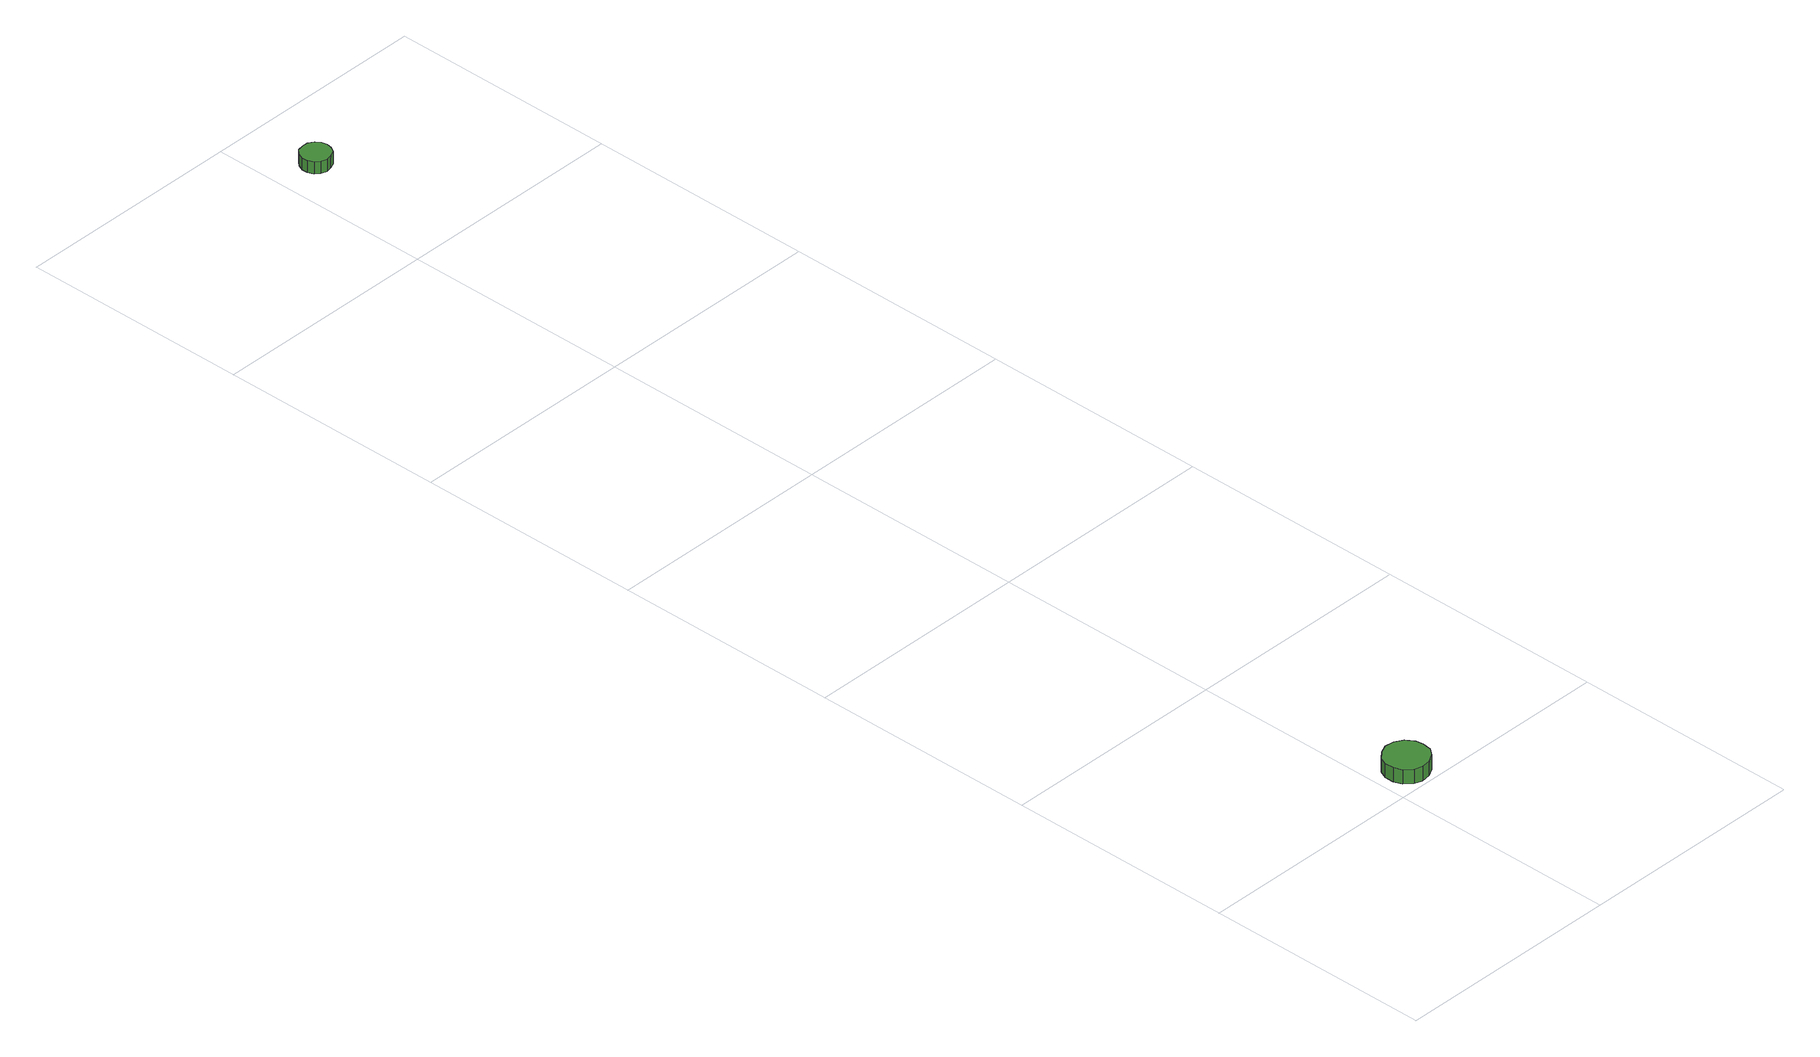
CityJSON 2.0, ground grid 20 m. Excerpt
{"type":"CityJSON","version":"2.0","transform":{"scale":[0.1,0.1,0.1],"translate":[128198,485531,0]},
"CityObjects":{
"tree1":{"type":"SolitaryVegetationObject","attributes":{"function":"something"},"geometry":[{"type":"MultiSurface","lod":"1","boundaries":[[[0,1,2,3,4,5,6,7,8,9,10,11,12,13,14]],[[15,16,17,18,19,20,21,22,23,24,25,26,27,28,29]],[[0,29,28,1]],[[1,28,27,2]],[[2,27,26,3]],[[3,26,25,4]],[[4,25,24,5]],[[5,24,23,6]],[[6,23,22,7]],[[7,22,21,8]],[[8,21,20,9]],[[9,20,19,10]],[[10,19,18,11]],[[11,18,17,12]],[[12,17,16,13]],[[13,16,15,14]],[[14,15,29,0]]]}]},
"tree2":{"type":"SolitaryVegetationObject","attributes":{"function":"something"},"geometry":[{"type":"MultiSurface","lod":"1","boundaries":[[[30,31,32,33,34,35,36,37,38,39,40,41,42,43,44]],[[45,46,47,48,49,50,51,52,53,54,55,56,57,58,59]],[[30,59,58,31]],[[31,58,57,32]],[[32,57,56,33]],[[33,56,55,34]],[[34,55,54,35]],[[35,54,53,36]],[[36,53,52,37]],[[37,52,51,38]],[[38,51,50,39]],[[39,50,49,40]],[[40,49,48,41]],[[41,48,47,42]],[[42,47,46,43]],[[43,46,45,44]],[[44,45,59,30]]]}]}
},
"vertices":[
[45,21,18],[44,28,18],[39,35,18],[32,39,18],[24,40,18],[17,37,18],[11,32,18],[8,25,18],[8,17,18],[11,10,18],[17,4,18],[24,2,18],[32,3,18],[39,7,18],[44,13,18],[44,13,5],[39,7,5],[32,3,5],[24,2,5],[17,4,5],[11,10,5],[8,17,5],[8,25,5],[11,32,5],[17,37,5],[24,40,5],[32,39,5],[39,35,5],[44,28,5],[45,21,5],
[50,1138,14],[49,1143,14],[46,1147,14],[41,1150,14],[36,1150,14],[31,1149,14],[27,1145,14],[25,1140,14],[25,1135,14],[27,1130,14],[31,1127,14],[36,1125,14],[41,1126,14],[46,1128,14],[49,1133,14],[49,1133,3],[46,1128,3],[41,1126,3],[36,1125,3],[31,1127,3],[27,1130,3],[25,1135,3],[25,1140,3],[27,1145,3],[31,1149,3],[36,1150,3],[41,1150,3],[46,1147,3],[49,1143,3],[50,1138,3]
]}
